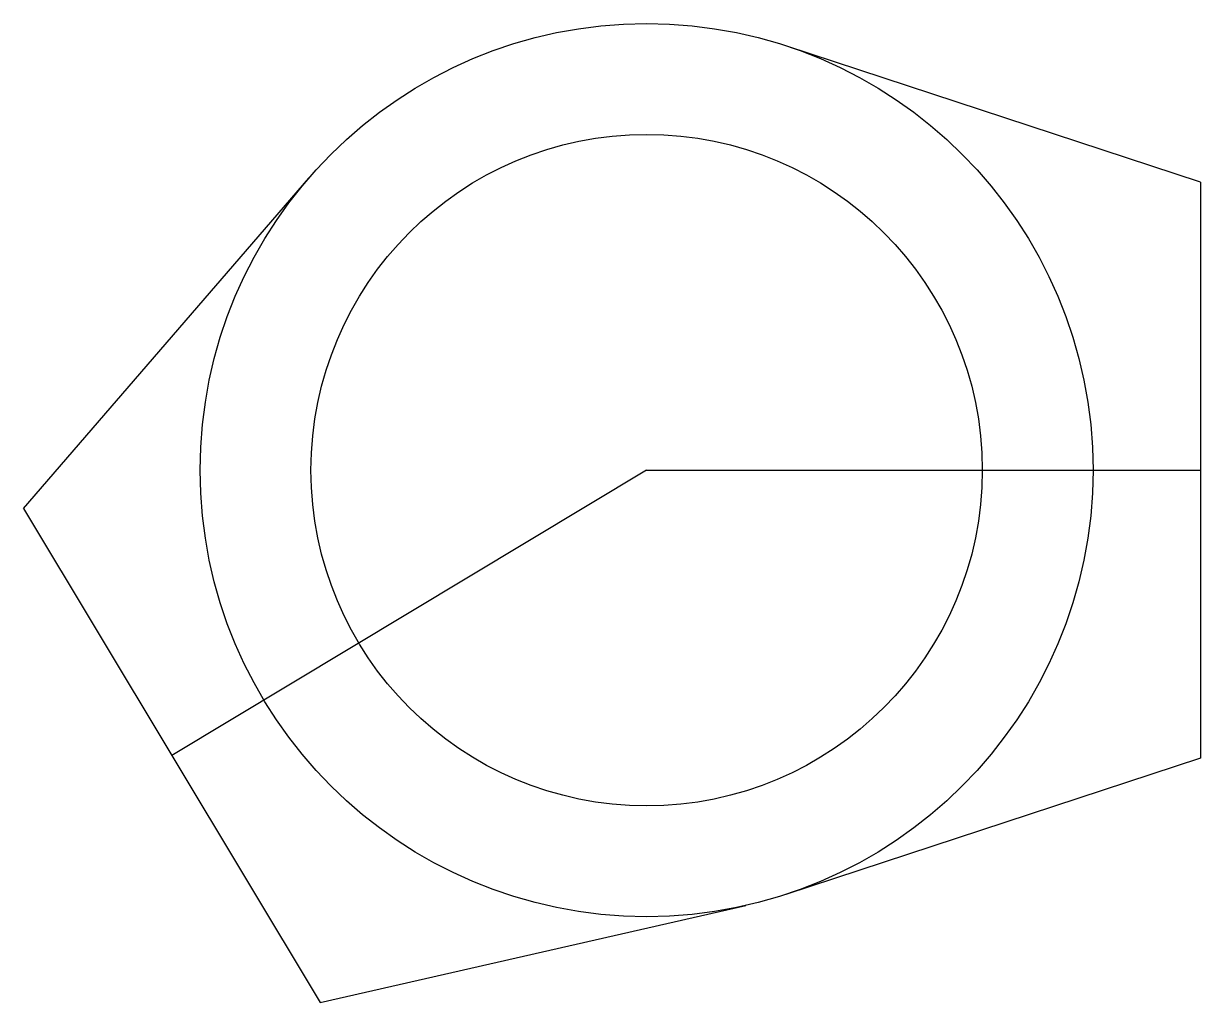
# Model space of a CAD drawing. Header units: millimetres. Extents: x -28.1 to 25, y -24 to 20.2.
import ezdxf

# ---------------------------------------------------------------- set-up
doc = ezdxf.new("R2010")
doc.units = ezdxf.units.MM
doc.layers.get('0').update_dxf_attribs({"linetype": 'CONTINUOUS'})

msp = doc.modelspace()

# ---------------------------------------------------------------- linework, layer by layer
for p, q in [((25, 13), (6.286, 19.144)), ((-28.125, -1.733), (-15.248, 13.173)), ((25, 13), (25, -13)), ((0, 0), (-21.429, -12.876)), ((0, 0), (25, 0)), ((-28.125, -1.733), (-14.734, -24.019)), ((25, -13), (6.286, -19.144)), ((-14.734, -24.019), (4.472, -19.647))]:
    msp.add_line(p, q)
for radius in [20.15, 15.15]:
    msp.add_circle((0, 0), radius)

doc.saveas('drawing.dxf')
